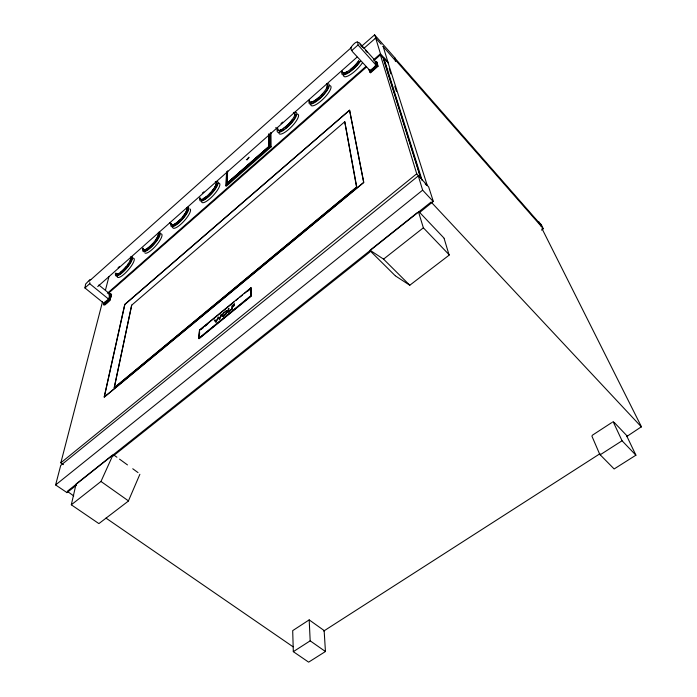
<?xml version="1.0" encoding="UTF-8"?>
<svg xmlns="http://www.w3.org/2000/svg" width="697" height="697" viewBox="0 0 697 697"><rect width="100%" height="100%" fill="white"/><g stroke="black" fill="none" stroke-linecap="round" stroke-linejoin="round"><path stroke-width="1.05" d="M226.717 171.584L225.715 185.655A1.08 0.924 71.7 0 0 226.325 186.23L271.098 146.893A1.098 0.514 36.2 0 0 270.497 146.292L270.331 132.979M268.876 133.693L268.92 146.675L226.804 183.52L268.92 146.527L268.737 134.608M199.49 330.108L198.601 338.211L199.063 338.69L250.981 296.338L250.92 287.852L250.737 296.199L198.819 338.594L199.638 329.881L250.92 287.852M611.652 422.661L592.398 435.207L591.927 436.191L599.751 454.357L614.144 468.959L635.908 455.193L626.568 435.616M227.692 170.852L226.76 183.416M226.917 183.564L227.536 175.191M199.473 334.63L199.664 332.643M103.461 304.415L109.133 299.457L110.483 293.846L111.128 293.925L111.581 294.744L109.725 300.703L104.855 304.955L103.809 304.929L103.348 304.092M98.852 285.003L108.645 293.019L109.699 294.927L108.898 298.133L107.547 299.998L103.504 303.003L84.929 287.948L89.704 283.696L89.869 282.616M76.034 484.215L71.312 504.802L98.887 523.604L128.353 501.099L139.879 474.274M63.453 464.646L60.839 462.817L102.511 301.749M105.474 290.048L108.924 276.735M71.312 504.802L100.978 481.461L113.053 454.766M325.447 651.521L324.14 630.55L309.189 619.894L292.696 630.628L293.315 651.66L308.632 662.15L325.447 651.521L310.182 640.839L309.189 619.894M395.574 276.003L409.784 285.239L449.138 255.154L444.102 238.383M419.455 212.629L433.316 201.407L428.681 186.962L416.719 173.78L380.379 54.897L373.827 60.639M418.427 175.801L60.717 465.422L55.603 484.938L66.929 492.57M268.972 146.597L268.85 134.66M344.727 121.696L356.759 187.057L114.282 387.724L131.663 305.19L344.78 121.705L356.55 187.118L114.169 387.863L131.716 305.103M251.138 296.103L251.164 287.957L244.229 293.576M374.916 61.693L376.197 64.481C374.594 66.912 372.337 69.378 369.567 70.275M375.274 61.676L375.892 61.38L377.033 62.582L378.088 66.215L370.595 72.758M388.246 63.052L383.167 46.525M395.33 61.275L395.678 60.744L394.232 57.11L374.603 34.859L361.177 46.603M370.02 250.249L383.559 259.127L409.784 285.239M90.784 279.445L89.904 279.602L85.626 284.045L84.929 287.948M543.207 228.895L541.369 224.713L538.746 222.038M108.793 295.04L109.438 294.204M226.786 183.459L268.92 146.527M225.715 185.655L270.497 146.292M542.005 228.651L641.432 426.747L626.577 436.636M271.098 146.893L270.967 132.622M351.907 50.428L358.031 44.974C358.45 38.169 352.342 45.261 350.783 47.71L351.288 49.914L352.691 51.918L369.741 70.31M370.673 72.767L369.802 71.8L370.229 71.294L377.068 65.448L375.971 61.388M223.336 313.162L226.142 310.862M55.603 484.938L422.643 190.159L418.235 175.705M198.671 338.359L250.746 295.755M383.559 259.127L423.358 227.806L418.453 211.722M89.146 281.205L351.602 47.318M363.817 48.407L375.683 38.056L380.466 53.765L388.429 62.782M541.412 225.436L394.598 57.79M97.711 286.58L357.038 57.154M107.329 293.298L365.498 66.834M373.67 59.663L380.466 53.765M108.514 293.228L366.456 67.095M199.882 330.012L234.183 301.827M235.856 300.451L238.365 298.394M240.038 297.018L242.556 294.953M200.945 329.594L203.454 327.538M205.136 326.161L207.645 324.096M247.801 291.111L249.482 289.734M60.839 462.817L416.719 173.78M76.261 483.884L112.13 455.359M370.865 249.578L417.599 212.402M76.452 485.182L66.877 492.692M113.053 456.099L370.943 251.181M541.552 230.115L543.224 228.564L395.739 60.325L394.833 57.677M293.315 651.66L310.182 640.839M375.77 62.155L376.763 61.754L377.635 65.884L370.133 72.436L369.062 69.63M600.161 454.81L622.055 440.774L635.908 455.193M375.195 38.318L375.875 38.213L381.181 44.259M323.739 631.046L600.039 453.669M110.675 294.195C112.748 296.722 106.955 304.389 103.696 304.72M383.35 58.722L420.857 178.38M110.082 293.899L110.57 293.698M612.524 422.094L613.691 422.112M374.603 34.859L375.962 38.352M538.947 221.968L541.003 226.063M357.239 41.829L358.493 42.63M128.492 500.908L100.978 481.461M89.704 283.696L108.279 298.839M109.133 299.457L110.039 300.198M73.751 495.924L67.287 491.333L431.112 202.025L641.44 426.956M105.988 518.098L293.097 646.825M113.393 454.671L116.913 457.232M119.553 459.149L127.473 464.908M132.752 468.75L138.023 472.592M423.358 227.806L449.304 254.928M422.234 180.645L383.716 57.642M422.643 190.159L433.264 201.538M358.031 44.974L375.849 64.969M377.068 65.448L377.94 66.424M369.802 71.8L369.035 69.726M169.467 222.491L171.645 224.434M371.484 252.175L395.225 275.733M275.768 127.577L277.911 129.738M613.238 421.903L622.055 440.774M614.231 422.443L627.108 435.965M419.054 211.801L444.015 238.095M425.187 183.825L426.66 185.419M359.913 44.233L362.762 47.431M365.611 50.628L367.031 52.231M359.243 42.683L374.925 60.325M384.5 58.478L387.994 62.486L427.2 185.245M380.379 54.897L383.585 58.522L420.814 178.205M382.906 46.272L395.591 60.883M227.152 310.888L227.239 311.036A3.755 1.35 -48.8 0 1 227.257 311.725L227.065 312.334A3.433 1.228 -48.8 0 1 225.959 314.112L223.11 316.438A3.476 1.246 -48.9 0 1 222.038 316.238L221.994 316.046A3.677 1.324 -48.8 0 1 222.108 315.244A3.476 1.246 -48.9 0 1 223.345 313.206M389.222 68.689L390.851 73.847M394.781 86.219L396.419 91.368M358.615 61.075A12.084 3.407 -44.3 0 1 354.799 65.657M354.242 66.224A12.084 3.407 -44.3 0 1 350.713 69.325M347.35 71.599A12.084 3.407 -44.3 0 1 343.699 72.732M326.91 84.921A11.823 3.328 -45 0 1 326.762 87.683M322.336 94.086A11.823 3.328 -45 0 1 321.273 95.228M319.017 97.362A11.823 3.328 -45 0 1 314.077 100.943M312.7 101.588A11.823 3.328 -45 0 1 310.679 101.893M294.77 114.212A11.588 3.25 -45.7 0 1 294.657 115.188M292.47 119.44A11.588 3.25 -45.7 0 1 283.252 128.553M281.771 129.442A11.588 3.25 -45.7 0 1 280.473 130.025M279.401 130.287A11.588 3.25 -45.7 0 1 278.103 129.816M282.668 122.097A11.622 3.206 -45.7 0 1 281.004 123.482M216.096 182.902A11.108 3.049 -47.3 0 1 215.913 184.749M215.382 186.038A11.108 3.049 -47.3 0 1 214.571 187.51M213.509 189.114A11.108 3.049 -47.3 0 1 212.245 190.769M210.834 192.424A11.108 3.049 -47.3 0 1 209.318 194.01M206.225 196.737A11.108 3.049 -47.3 0 1 203.472 198.514M203.855 191.849A11.135 3.006 -47.3 0 1 202.33 193.121M186.526 208.255A10.952 2.962 -47.9 0 1 186.831 209.605M186.543 210.694A10.952 2.962 -47.9 0 1 185.968 212.01M185.132 213.491A10.952 2.962 -47.9 0 1 182.797 216.75M179.904 219.947A10.952 2.962 -47.9 0 1 173.204 224.669M171.828 224.495A10.952 2.962 -47.9 0 1 171.558 223.937M158.35 233.965A10.812 2.884 -48.4 0 1 155.414 240.369M152.765 243.636A10.812 2.884 -48.4 0 1 147.041 248.69M145.847 249.343A10.812 2.884 -48.4 0 1 143.599 249.421M130.627 258.474A10.699 2.797 -48.9 0 1 130.165 260.504M128.64 263.361A10.699 2.797 -48.9 0 1 127.542 264.965M126.279 266.602A10.699 2.797 -48.9 0 1 120.616 272.222M118.194 273.738A10.699 2.797 -48.9 0 1 117.262 274.034M116.129 273.686A10.699 2.797 -48.9 0 1 115.963 273.05M119.518 266.411A10.716 2.762 -48.9 0 1 118.072 267.779M226.133 310.949A3.433 1.228 -48.8 0 1 227.144 310.984M359.678 61.641A12.764 3.607 -44.3 0 1 351.95 69.866M351.332 70.362A12.764 3.607 -44.3 0 1 343.22 73.638M358.833 60.7A12.773 3.598 -44.3 0 1 347.82 71.294A12.773 3.598 -44.3 0 1 342.061 71.111M326.553 83.928A12.494 3.52 -45 0 1 319.801 96.543A12.494 3.52 -45 0 1 309.259 100.115M328.348 85.827A12.485 3.529 -45 0 1 323.216 94.844A12.485 3.529 -45 0 1 313.04 102.764M311.829 103.095A12.485 3.529 -45 0 1 310.287 102.712M293.385 112.461A12.25 3.433 -45.7 0 1 288.114 124.415A12.25 3.433 -45.7 0 1 277.397 128.292M295.911 114.474A12.241 3.45 -45.6 0 1 285.448 128.414M283.749 129.625A12.241 3.45 -45.6 0 1 279.68 131.445M215.277 181.595A11.736 3.215 -47.3 0 1 210.006 193.191A11.736 3.215 -47.3 0 1 199.847 197.765M217.203 183.093A11.727 3.232 -47.3 0 1 210.869 194.001A11.727 3.232 -47.3 0 1 201.102 199.969M187.606 208.403A11.561 3.145 -47.9 0 1 182.954 218.266A11.561 3.145 -47.9 0 1 172.682 225.828M186.744 207.619A11.57 3.128 -47.9 0 1 179.774 219.956A11.57 3.128 -47.9 0 1 170.957 223.301M158.637 233.26A11.422 3.058 -48.4 0 1 153.558 244.359A11.422 3.058 -48.4 0 1 143.643 249.831M158.324 232.772A11.431 3.041 -48.4 0 1 151.153 245.205A11.431 3.041 -48.4 0 1 142.85 248.149M131.027 257.672A11.291 2.962 -48.9 0 1 125.678 268.929A11.291 2.962 -48.9 0 1 116.233 274.026M130.653 257.254A11.3 2.954 -48.9 0 1 124.049 268.99A11.3 2.954 -48.9 0 1 115.362 273.302M362.161 63.183A14.114 4.016 -44.2 0 1 350.94 74.274A14.114 4.016 -44.2 0 1 343.56 75.703M360.436 61.266A14.123 3.99 -44.3 0 1 347.324 73.534A14.123 3.99 -44.3 0 1 342.288 71.39M327.172 83.84A13.818 3.903 -45 0 1 320.794 97.78A13.818 3.903 -45 0 1 309.581 100.307M329.951 85.653A13.809 3.929 -44.9 0 1 323.495 98.704A13.809 3.929 -44.9 0 1 310.74 104.637M293.69 112.67A13.548 3.816 -45.6 0 1 294.979 118.455A13.548 3.816 -45.6 0 1 282.25 131.062A13.548 3.816 -45.6 0 1 277.807 128.396M297.663 114.151A13.531 3.842 -45.6 0 1 290.91 127.359A13.531 3.842 -45.6 0 1 278.861 132.752M215.8 181.603A12.982 3.572 -47.3 0 1 211.043 194.254A12.982 3.572 -47.3 0 1 200.1 198.044M218.605 183.067A12.964 3.598 -47.3 0 1 212.82 195.909A12.964 3.598 -47.3 0 1 201.555 200.919M187.711 207.201A12.799 3.476 -47.9 0 1 181.569 220.226A12.799 3.476 -47.9 0 1 170.931 224.791M190.15 209.048A12.79 3.502 -47.9 0 1 183.346 221.829A12.79 3.502 -47.9 0 1 172.682 227.353M158.437 232.354A12.642 3.38 -48.4 0 1 152.896 245.483A12.642 3.38 -48.4 0 1 143.26 248.271M161.112 233.835A12.633 3.407 -48.4 0 1 156.337 245.205A12.633 3.407 -48.4 0 1 144.793 252.863M132.665 258.221A12.494 3.302 -49 0 1 128.422 269.765A12.494 3.302 -49 0 1 117.148 276.3M130.905 256.731A12.502 3.285 -48.9 0 1 125.826 269.173A12.502 3.285 -48.9 0 1 115.51 273.747M234.41 305.303L232.441 307.368L232.354 309.076L231.639 309.668L231.831 305.992L234.48 303.814L232.519 305.878L232.467 306.889L234.41 305.303M231.038 309.703L228.05 312.604L228.259 308.919L228.973 308.335L228.79 311.542L231.038 309.703M226.56 312.064L226.377 312.744A2.527 0.906 -48.8 0 1 225.549 314.059L223.571 315.68A2.527 0.906 -48.9 0 1 222.822 315.663L222.901 314.53A2.518 0.906 -48.8 0 1 223.728 313.232L225.697 311.611A2.518 0.906 -48.8 0 1 226.447 311.62L226.56 312.064M124.763 304.423L104.167 397.081L363.686 182.396L349.537 110.152L124.763 304.423M124.841 304.493L104.262 397.159L363.773 182.492L349.624 110.239L124.841 304.493M221.08 314.809L219.564 318.459L218.379 317.03L216.166 321.247L215.007 319.792L214.31 320.367L216 322.502L217.987 318.006L219.52 319.618L221.777 314.234L221.08 314.809M248.89 157.269L248.367 158.411L247.888 158.158L247.104 159.526L246.372 159.5L247.069 159.883L247.757 158.463L248.376 158.724L248.89 157.269"/></g></svg>
